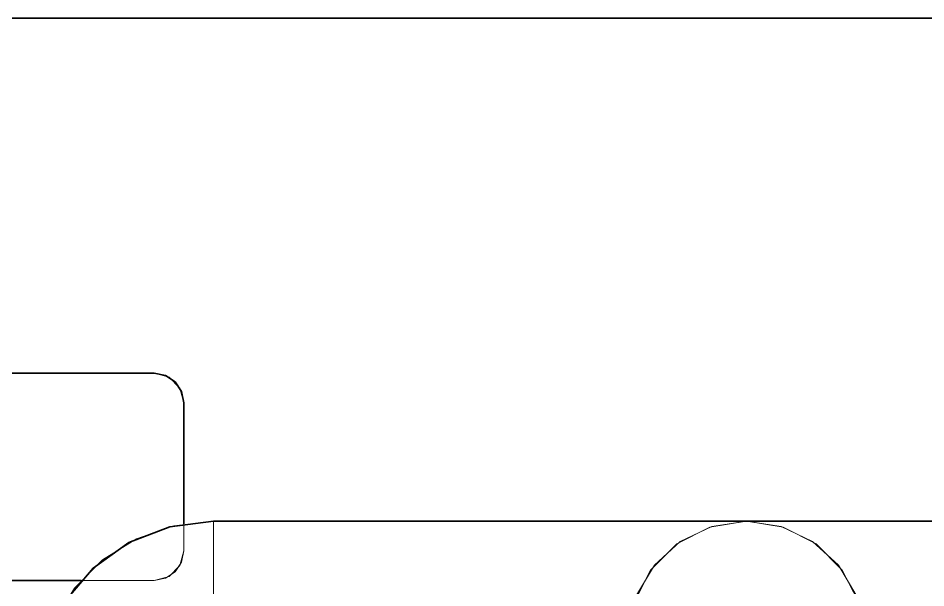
# Model space of a CAD drawing. Extents: x -442948 to -439736, y 420528 to 424220.
# Drawn here: x -442462.72 to -442432.06, y 423949.51 to 423968.76 of the extents above; entities that cross this region are included whole.
import ezdxf

# ---------------------------------------------------------------- set-up
doc = ezdxf.new("R2010")
doc.units = 0
doc.linetypes.add('DASHED2', pattern=[9.525, 6.35, -3.175])
for name, color, linetype, lineweight in [('GIZLI', 8, 'DASHED2', 18), ('GORUNEN', 7, 'Continuous', 35), ('TEGET', 8, 'Continuous', 18)]:
    doc.layers.add(name, color=color, linetype=linetype, lineweight=lineweight)

msp = doc.modelspace()

# ---------------------------------------------------------------- linework, layer by layer
at = {"layer": 'GIZLI', "color": 6}
for points in [[(-442477.111, 423968.76), (-442327.13, 423968.76)], [(-442458.121, 423956.76), (-442491.121, 423956.76)], [(-442457.121, 423955.76), (-442457.255, 423956.26), (-442457.621, 423956.626), (-442458.121, 423956.76)], [(-442457.121, 423955.76), (-442457.121, 423950.76)], [(-442457.121, 423950.76), (-442457.121, 423951.676)], [(-442458.121, 423949.76), (-442457.621, 423949.894), (-442457.255, 423950.26), (-442457.121, 423950.76)], [(-442458.121, 423949.76), (-442457.737, 423949.836), (-442457.413, 423950.053), (-442457.197, 423950.376), (-442457.121, 423950.76)], [(-442491.121, 423949.76), (-442458.121, 423949.76)], [(-442460.593, 423949.76), (-442458.121, 423949.76)]]:
    msp.add_lwpolyline(points, dxfattribs=at)
at = {"layer": 'GIZLI', "color": 3}
for points in [[(-442456.121, 423951.76), (-442457.456, 423951.609), (-442458.724, 423951.165), (-442459.862, 423950.451), (-442460.812, 423949.501), (-442461.526, 423948.363), (-442461.97, 423947.095), (-442462.121, 423945.76)], [(-442430.121, 423951.76), (-442456.121, 423951.76)]]:
    msp.add_lwpolyline(points, dxfattribs=at)
at = {"layer": 'GIZLI'}
for points in [[(-442434.121, 423947.76), (-442434.316, 423948.996), (-442434.885, 423950.111), (-442435.769, 423950.996), (-442436.885, 423951.564), (-442438.121, 423951.76), (-442439.357, 423951.564), (-442440.472, 423950.996), (-442441.357, 423950.111), (-442441.925, 423948.996), (-442442.121, 423947.76)], [(-442434.412, 423949.26), (-442435.013, 423950.278), (-442435.885, 423951.076), (-442436.951, 423951.585), (-442438.121, 423951.76), (-442439.29, 423951.585), (-442440.357, 423951.076), (-442441.228, 423950.278), (-442441.829, 423949.26)]]:
    msp.add_lwpolyline(points, dxfattribs=at)
at = {"layer": 'GORUNEN', "color": 6}
for points in [[(-442477.111, 423968.76), (-442327.13, 423968.76)], [(-442491.121, 423956.76), (-442458.121, 423956.76)], [(-442457.121, 423955.76), (-442457.197, 423956.143), (-442457.413, 423956.467), (-442457.737, 423956.683), (-442458.121, 423956.76)], [(-442457.121, 423951.676), (-442457.121, 423955.76)], [(-442491.121, 423949.76), (-442460.593, 423949.76)]]:
    msp.add_lwpolyline(points, dxfattribs=at)
at = {"layer": 'GORUNEN', "color": 3}
for points in [[(-442456.121, 423951.76), (-442457.593, 423951.576), (-442458.975, 423951.037), (-442460.183, 423950.176), (-442461.142, 423949.044), (-442461.794, 423947.711), (-442462.1, 423946.26)], [(-442430.121, 423951.76), (-442456.121, 423951.76)]]:
    msp.add_lwpolyline(points, dxfattribs=at)
at = {"layer": 'TEGET'}
msp.add_lwpolyline([(-442456.121, 423951.76), (-442456.121, 423949.26)], dxfattribs=at)

doc.saveas('drawing.dxf')
